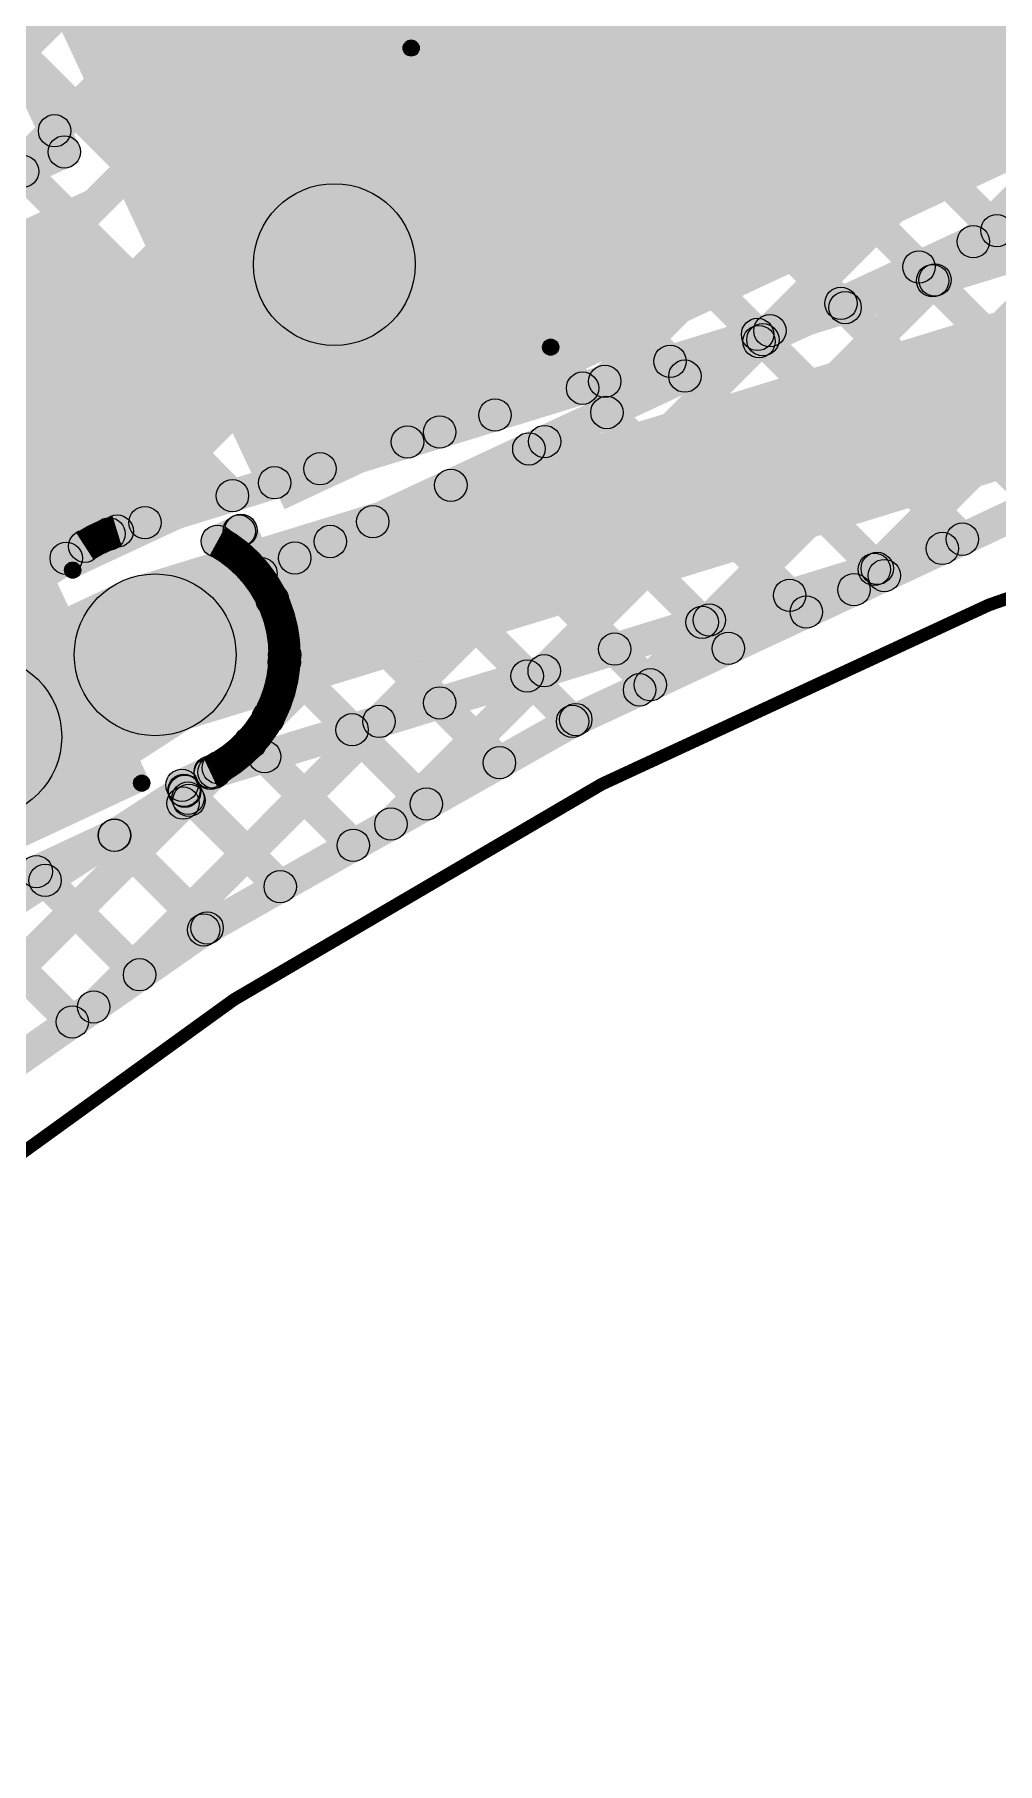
# Model space of a CAD drawing. Header units: millimetres. Extents: x 1.49 to 4.64, y 4.45 to 5.86.
# Drawn here: x 2.258 to 2.555, y 5.042 to 5.577 of the extents above; entities that cross this region are included whole.
import ezdxf

# ---------------------------------------------------------------- set-up
doc = ezdxf.new("R2010")
doc.units = ezdxf.units.MM
doc.header["$MEASUREMENT"] = 0
for name, color, linetype in [('BottomLayer', 5, 'Continuous'), ('Mechanical2', 216, 'Continuous'), ('TopLayer', 1, 'Continuous'), ('TopOverlay', 2, 'Continuous'), ('TopPaste', 8, 'Continuous'), ('TopSolder', 216, 'Continuous'), ('ViaHoleLayer', 16, 'Continuous')]:
    doc.layers.add(name, color=color, linetype=linetype)

# ---------------------------------------------------------------- blocks, each defined once
blk = doc.blocks.new('R__1206_2')
at = {"layer": 'TopLayer'}
for points in [[(-0.08, 0.035), (-0.02, 0.035), (-0.02, -0.035), (-0.08, -0.035)], [(0.02, 0.035), (0.08, 0.035), (0.08, -0.035), (0.02, -0.035)]]:
    blk.add_hatch(color=1, dxfattribs=at).paths.add_polyline_path(points)
at = {"layer": 'TopOverlay'}
h = blk.add_hatch(color=2, dxfattribs=at)
edge = h.paths.add_edge_path()
edge.add_arc((-0.084, 0.039), 0.0025, 0, 360)
h = blk.add_hatch(color=2, dxfattribs=at)
edge = h.paths.add_edge_path()
edge.add_arc((-0.084, 0.039), 0.0025, 0, 360)
for points in [[(-0.0815, -0.039), (-0.0865, -0.039), (-0.0865, 0.039), (-0.0815, 0.039)], [(-0.084, 0.0365), (-0.084, 0.0415), (0.084, 0.0415), (0.084, 0.0365)], [(0.0865, -0.039), (0.0815, -0.039), (0.0815, 0.039), (0.0865, 0.039)], [(-0.084, -0.0415), (-0.084, -0.0365), (0.084, -0.0365), (0.084, -0.0415)]]:
    blk.add_hatch(color=2, dxfattribs=at).paths.add_polyline_path(points)
h = blk.add_hatch(color=2, dxfattribs=at)
edge = h.paths.add_edge_path()
edge.add_arc((0.084, 0.039), 0.0025, 0, 360)
h = blk.add_hatch(color=2, dxfattribs=at)
edge = h.paths.add_edge_path()
edge.add_arc((0.084, 0.039), 0.0025, 0, 360)
h = blk.add_hatch(color=2, dxfattribs=at)
edge = h.paths.add_edge_path()
edge.add_arc((-0.084, -0.039), 0.0025, 0, 360)
h = blk.add_hatch(color=2, dxfattribs=at)
edge = h.paths.add_edge_path()
edge.add_arc((-0.084, -0.039), 0.0025, 0, 360)
h = blk.add_hatch(color=2, dxfattribs=at)
edge = h.paths.add_edge_path()
edge.add_arc((0.084, -0.039), 0.0025, 0, 360)
h = blk.add_hatch(color=2, dxfattribs=at)
edge = h.paths.add_edge_path()
edge.add_arc((0.084, -0.039), 0.0025, 0, 360)
at = {"layer": 'TopPaste'}
for points in [[(-0.08, 0.035), (-0.02, 0.035), (-0.02, -0.035), (-0.08, -0.035)], [(0.02, 0.035), (0.08, 0.035), (0.08, -0.035), (0.02, -0.035)]]:
    blk.add_hatch(color=8, dxfattribs=at).paths.add_polyline_path(points)
at = {"layer": 'TopSolder'}
for points in [[(-0.084, 0.039), (-0.016, 0.039), (-0.016, -0.039), (-0.084, -0.039)], [(0.016, 0.039), (0.084, 0.039), (0.084, -0.039), (0.016, -0.039)]]:
    blk.add_hatch(color=216, dxfattribs=at).paths.add_polyline_path(points)
at = {"layer": 'TopOverlay'}
for centre in [(-0.084, 0.039), (-0.084, 0.039), (0.084, 0.039), (0.084, 0.039), (-0.084, -0.039), (-0.084, -0.039), (0.084, -0.039), (0.084, -0.039)]:
    blk.add_circle(centre, 0.0025, dxfattribs=at)
blk = doc.blocks.new('W_____LED_8')
at = {"layer": 'TopLayer'}
for points in [[(-0.06526, 0.04685), (-0.02195, 0.04685), (-0.02195, -0.04685), (-0.06526, -0.04685)], [(-0.00226, 0.04685), (0.08947, 0.04685), (0.08947, -0.04685), (-0.00226, -0.04685)]]:
    blk.add_hatch(color=1, dxfattribs=at).paths.add_polyline_path(points)
at = {"layer": 'TopOverlay'}
h = blk.add_hatch(color=2, dxfattribs=at)
edge = h.paths.add_edge_path()
edge.add_arc((-0.069, 0.051), 0.0025, 0, 360)
h = blk.add_hatch(color=2, dxfattribs=at)
edge = h.paths.add_edge_path()
edge.add_arc((-0.069, 0.051), 0.0025, 0, 360)
for points in [[(-0.069, 0.0485), (-0.069, 0.0535), (0.094, 0.0535), (0.094, 0.0485)], [(-0.0715, 0.051), (-0.0665, 0.051), (-0.0665, -0.051), (-0.0715, -0.051)], [(0.134, 0.05301), (0.091, 0.05301), (0.091, -0.05299), (0.134, -0.05299)], [(-0.069, -0.0535), (-0.069, -0.0485), (0.094, -0.0485), (0.094, -0.0535)]]:
    blk.add_hatch(color=2, dxfattribs=at).paths.add_polyline_path(points)
h = blk.add_hatch(color=2, dxfattribs=at)
edge = h.paths.add_edge_path()
edge.add_arc((0.094, 0.051), 0.0025, 0, 360)
h = blk.add_hatch(color=2, dxfattribs=at)
edge = h.paths.add_edge_path()
edge.add_arc((-0.069, -0.051), 0.0025, 0, 360)
h = blk.add_hatch(color=2, dxfattribs=at)
edge = h.paths.add_edge_path()
edge.add_arc((-0.069, -0.051), 0.0025, 0, 360)
h = blk.add_hatch(color=2, dxfattribs=at)
edge = h.paths.add_edge_path()
edge.add_arc((0.094, -0.051), 0.0025, 0, 360)
at = {"layer": 'TopPaste'}
for points in [[(-0.06526, 0.04685), (-0.02195, 0.04685), (-0.02195, -0.04685), (-0.06526, -0.04685)], [(-0.00226, 0.04685), (0.08947, 0.04685), (0.08947, -0.04685), (-0.00226, -0.04685)]]:
    blk.add_hatch(color=8, dxfattribs=at).paths.add_polyline_path(points)
at = {"layer": 'TopSolder'}
for points in [[(-0.06926, 0.05085), (-0.01795, 0.05085), (-0.01795, -0.05085), (-0.06926, -0.05085)], [(-0.00626, 0.05085), (0.09347, 0.05085), (0.09347, -0.05085), (-0.00626, -0.05085)]]:
    blk.add_hatch(color=216, dxfattribs=at).paths.add_polyline_path(points)
at = {"layer": 'TopOverlay'}
for centre in [(-0.069, 0.051), (-0.069, 0.051), (0.094, 0.051), (-0.069, -0.051), (-0.069, -0.051), (0.094, -0.051)]:
    blk.add_circle(centre, 0.0025, dxfattribs=at)

msp = doc.modelspace()

# ---------------------------------------------------------------- hatches: boundary and pattern name
at = {"layer": 'BottomLayer'}
for points in [[(2.53954, 5.49732), (2.53247, 5.50439), (2.85432, 5.82624), (2.86139, 5.81917)], [(2.53954, 5.49732), (2.53247, 5.50439), (2.85432, 5.82624), (2.86139, 5.81917)], [(2.48852, 5.48165), (2.48144, 5.48872), (2.81621, 5.82348), (2.82328, 5.81641)], [(2.43749, 5.46598), (2.43042, 5.47305), (2.77121, 5.81384), (2.77828, 5.80677)], [(2.38647, 5.45031), (2.3794, 5.45738), (2.72621, 5.8042), (2.73328, 5.79712)], [(2.33544, 5.43464), (2.32837, 5.44171), (2.68121, 5.79455), (2.68828, 5.78748)], [(2.28429, 5.41884), (2.27722, 5.42591), (2.63621, 5.78491), (2.64329, 5.77784)], [(2.1869, 5.35681), (2.17983, 5.36388), (2.58827, 5.77232), (2.59534, 5.76525)], [(1.51354, 4.7188), (1.50646, 4.72587), (2.53458, 5.75399), (2.54166, 5.74692)], [(2.07034, 5.31096), (2.06327, 5.31803), (2.4809, 5.73566), (2.48797, 5.72859)], [(2.05804, 5.33401), (2.05097, 5.34109), (2.42721, 5.71733), (2.43428, 5.71026)], [(2.39921, 5.70034), (2.40629, 5.70741), (2.59292, 5.52078), (2.58585, 5.51371)], [(2.35747, 5.48163), (2.34329, 5.52958), (2.93291, 5.70397), (2.94709, 5.65603)], [(2.37564, 5.68855), (2.38272, 5.69563), (2.56587, 5.51247), (2.5588, 5.5054)], [(1.51354, 4.82487), (1.50646, 4.83194), (2.36466, 5.69013), (2.37173, 5.68306)], [(2.35207, 5.67677), (2.35914, 5.68384), (2.53882, 5.50417), (2.53175, 5.4971)], [(2.3285, 5.66498), (2.33557, 5.67206), (2.51177, 5.49586), (2.5047, 5.48879)], [(2.30493, 5.6532), (2.312, 5.66027), (2.48472, 5.48755), (2.47765, 5.48048)], [(2.28136, 5.64141), (2.28843, 5.64848), (2.45767, 5.47925), (2.4506, 5.47218)], [(2.25779, 5.62963), (2.26486, 5.6367), (2.43062, 5.47094), (2.42355, 5.46387)], [(2.23458, 5.61749), (2.24165, 5.62456), (2.40357, 5.46263), (2.3965, 5.45556)], [(2.28473, 5.41846), (2.28179, 5.42802), (2.91634, 5.62288), (2.91927, 5.61332)], [(2.21216, 5.60456), (2.21923, 5.61163), (2.37652, 5.45433), (2.36945, 5.44726)], [(2.30234, 5.3611), (2.28766, 5.4089), (2.92266, 5.6039), (2.93734, 5.5561)], [(2.18974, 5.59162), (2.19681, 5.59869), (2.34948, 5.44602), (2.3424, 5.43895)], [(2.16731, 5.57869), (2.17439, 5.58576), (2.32243, 5.43772), (2.31536, 5.43064)], [(2.14489, 5.56575), (2.15197, 5.57282), (2.29538, 5.42941), (2.28831, 5.42234)], [(2.12247, 5.55282), (2.12954, 5.55989), (2.27105, 5.41839), (2.26397, 5.41132)], [(2.05308, 5.2937), (2.02692, 5.3363), (2.3373, 5.52691), (2.36347, 5.4843)], [(2.09087, 5.29447), (2.08544, 5.30287), (2.27053, 5.42277), (2.27597, 5.41438)], [(2.31354, 5.34362), (2.3106, 5.35318), (2.53681, 5.42265), (2.53975, 5.41309)], [(2.42711, 5.36047), (2.42289, 5.36953), (2.53617, 5.4224), (2.5404, 5.41333)], [(2.51453, 5.40159), (2.50746, 5.40866), (2.51374, 5.41495), (2.52081, 5.40788)], [(2.51463, 5.40815), (2.5217, 5.41522), (2.52389, 5.41303), (2.51682, 5.40596)], [(2.12349, 5.24412), (2.09631, 5.28608), (2.28141, 5.40598), (2.30859, 5.36402)], [(2.48758, 5.39984), (2.49465, 5.40692), (2.49978, 5.40178), (2.49271, 5.39471)], [(2.44824, 5.37066), (2.44116, 5.37773), (2.46272, 5.39928), (2.46979, 5.39221)], [(2.46053, 5.39154), (2.4676, 5.39861), (2.47567, 5.39053), (2.4686, 5.38346)], [(2.43348, 5.38323), (2.44055, 5.3903), (2.45157, 5.37928), (2.4445, 5.37221)], [(2.37138, 5.32916), (2.36431, 5.33623), (2.41169, 5.38361), (2.41876, 5.37654)], [(2.37138, 5.32916), (2.36431, 5.33623), (2.41169, 5.38361), (2.41876, 5.37654)], [(2.40643, 5.37493), (2.4135, 5.382), (2.42753, 5.36797), (2.42046, 5.3609)], [(2.37938, 5.36662), (2.38645, 5.37369), (2.40494, 5.3552), (2.39787, 5.34813)], [(2.27952, 5.27266), (2.27245, 5.27973), (2.36067, 5.36794), (2.36774, 5.36087)], [(2.31246, 5.29565), (2.30754, 5.30435), (2.42254, 5.36935), (2.42746, 5.36065)], [(2.35233, 5.35831), (2.3594, 5.36538), (2.38235, 5.34243), (2.37528, 5.33536)], [(2.32528, 5.35001), (2.33235, 5.35708), (2.35977, 5.32967), (2.3527, 5.32259)], [(1.96427, 4.99275), (1.95719, 4.99982), (2.30964, 5.35227), (2.31672, 5.3452)], [(2.14046, 5.23127), (2.13502, 5.23967), (2.30935, 5.35259), (2.31479, 5.3442)], [(2.30036, 5.33957), (2.30744, 5.34664), (2.33718, 5.3169), (2.33011, 5.30983)], [(2.27891, 5.32567), (2.28598, 5.33274), (2.31459, 5.30413), (2.30752, 5.29706)], [(2.25745, 5.31177), (2.26452, 5.31884), (2.29371, 5.28966), (2.28664, 5.28259)], [(2.21287, 5.2259), (2.20713, 5.2341), (2.30713, 5.3041), (2.31287, 5.2959)], [(2.23599, 5.29787), (2.24307, 5.30494), (2.27291, 5.2751), (2.26584, 5.26803)]]:
    msp.add_hatch(color=5, dxfattribs=at).paths.add_polyline_path(points)
h = msp.add_hatch(color=5, dxfattribs=at)
edge = h.paths.add_edge_path()
edge.add_arc((2.35038, 5.50561), 0.025, 0, 360)
h = msp.add_hatch(color=5, dxfattribs=at)
edge = h.paths.add_edge_path()
edge.add_arc((2.35038, 5.50561), 0.025, 0, 360)
h = msp.add_hatch(color=5, dxfattribs=at)
edge = h.paths.add_edge_path()
edge.add_arc((2.53528, 5.50063), 0.005, 0, 360)
h = msp.add_hatch(color=5, dxfattribs=at)
edge = h.paths.add_edge_path()
edge.add_arc((2.536, 5.50085), 0.005, 0, 360)
h = msp.add_hatch(color=5, dxfattribs=at)
edge = h.paths.add_edge_path()
edge.add_arc((2.536, 5.50085), 0.005, 0, 360)
h = msp.add_hatch(color=5, dxfattribs=at)
edge = h.paths.add_edge_path()
edge.add_arc((2.50823, 5.49232), 0.005, 0, 360)
h = msp.add_hatch(color=5, dxfattribs=at)
edge = h.paths.add_edge_path()
edge.add_arc((2.48118, 5.48402), 0.005, 0, 360)
h = msp.add_hatch(color=5, dxfattribs=at)
edge = h.paths.add_edge_path()
edge.add_arc((2.48498, 5.48518), 0.005, 0, 360)
h = msp.add_hatch(color=5, dxfattribs=at)
edge = h.paths.add_edge_path()
edge.add_arc((2.45414, 5.47571), 0.005, 0, 360)
h = msp.add_hatch(color=5, dxfattribs=at)
edge = h.paths.add_edge_path()
edge.add_arc((2.42709, 5.46741), 0.005, 0, 360)
h = msp.add_hatch(color=5, dxfattribs=at)
edge = h.paths.add_edge_path()
edge.add_arc((2.43396, 5.46952), 0.005, 0, 360)
h = msp.add_hatch(color=5, dxfattribs=at)
edge = h.paths.add_edge_path()
edge.add_arc((2.40004, 5.4591), 0.005, 0, 360)
h = msp.add_hatch(color=5, dxfattribs=at)
edge = h.paths.add_edge_path()
edge.add_arc((2.37299, 5.45079), 0.005, 0, 360)
h = msp.add_hatch(color=5, dxfattribs=at)
edge = h.paths.add_edge_path()
edge.add_arc((2.38293, 5.45385), 0.005, 0, 360)
h = msp.add_hatch(color=5, dxfattribs=at)
edge = h.paths.add_edge_path()
edge.add_arc((2.34594, 5.44249), 0.005, 0, 360)
h = msp.add_hatch(color=5, dxfattribs=at)
edge = h.paths.add_edge_path()
edge.add_arc((2.31889, 5.43418), 0.005, 0, 360)
h = msp.add_hatch(color=5, dxfattribs=at)
edge = h.paths.add_edge_path()
edge.add_arc((2.33191, 5.43818), 0.005, 0, 360)
h = msp.add_hatch(color=5, dxfattribs=at)
edge = h.paths.add_edge_path()
edge.add_arc((2.29184, 5.42587), 0.005, 0, 360)
h = msp.add_hatch(color=5, dxfattribs=at)
edge = h.paths.add_edge_path()
edge.add_arc((2.27325, 5.41857), 0.005, 0, 360)
h = msp.add_hatch(color=5, dxfattribs=at)
edge = h.paths.add_edge_path()
edge.add_arc((2.27325, 5.41857), 0.005, 0, 360)
h = msp.add_hatch(color=5, dxfattribs=at)
edge = h.paths.add_edge_path()
edge.add_arc((2.27325, 5.41857), 0.005, 0, 360)
h = msp.add_hatch(color=5, dxfattribs=at)
edge = h.paths.add_edge_path()
edge.add_arc((2.28075, 5.42238), 0.005, 0, 360)
h = msp.add_hatch(color=5, dxfattribs=at)
edge = h.paths.add_edge_path()
edge.add_arc((2.28326, 5.42324), 0.005, 0, 360)
h = msp.add_hatch(color=5, dxfattribs=at)
edge = h.paths.add_edge_path()
edge.add_arc((2.28326, 5.42324), 0.005, 0, 360)
h = msp.add_hatch(color=5, dxfattribs=at)
edge = h.paths.add_edge_path()
edge.add_arc((2.28326, 5.42324), 0.005, 0, 360)
h = msp.add_hatch(color=5, dxfattribs=at)
edge = h.paths.add_edge_path()
edge.add_arc((2.26751, 5.41485), 0.005, 0, 360)
h = msp.add_hatch(color=5, dxfattribs=at)
edge = h.paths.add_edge_path()
edge.add_arc((2.53828, 5.41787), 0.005, 0, 360)
h = msp.add_hatch(color=5, dxfattribs=at)
edge = h.paths.add_edge_path()
edge.add_arc((2.53828, 5.41787), 0.005, 0, 360)
h = msp.add_hatch(color=5, dxfattribs=at)
edge = h.paths.add_edge_path()
edge.add_arc((2.51728, 5.41141), 0.005, 0, 360)
h = msp.add_hatch(color=5, dxfattribs=at)
edge = h.paths.add_edge_path()
edge.add_arc((2.51816, 5.41169), 0.005, 0, 360)
h = msp.add_hatch(color=5, dxfattribs=at)
edge = h.paths.add_edge_path()
edge.add_arc((2.52035, 5.4095), 0.005, 0, 360)
h = msp.add_hatch(color=5, dxfattribs=at)
edge = h.paths.add_edge_path()
edge.add_arc((2.295, 5.385), 0.025, 0, 360)
h = msp.add_hatch(color=5, dxfattribs=at)
edge = h.paths.add_edge_path()
edge.add_arc((2.295, 5.385), 0.025, 0, 360)
h = msp.add_hatch(color=5, dxfattribs=at)
edge = h.paths.add_edge_path()
edge.add_arc((2.49111, 5.40338), 0.005, 0, 360)
h = msp.add_hatch(color=5, dxfattribs=at)
edge = h.paths.add_edge_path()
edge.add_arc((2.51099, 5.40513), 0.005, 0, 360)
h = msp.add_hatch(color=5, dxfattribs=at)
edge = h.paths.add_edge_path()
edge.add_arc((2.49625, 5.39825), 0.005, 0, 360)
h = msp.add_hatch(color=5, dxfattribs=at)
edge = h.paths.add_edge_path()
edge.add_arc((2.295, 5.385), 0.01181, 0, 360)
h = msp.add_hatch(color=5, dxfattribs=at)
edge = h.paths.add_edge_path()
edge.add_arc((2.46406, 5.39507), 0.005, 0, 360)
h = msp.add_hatch(color=5, dxfattribs=at)
edge = h.paths.add_edge_path()
edge.add_arc((2.46625, 5.39575), 0.005, 0, 360)
h = msp.add_hatch(color=5, dxfattribs=at)
edge = h.paths.add_edge_path()
edge.add_arc((2.43701, 5.38677), 0.005, 0, 360)
h = msp.add_hatch(color=5, dxfattribs=at)
edge = h.paths.add_edge_path()
edge.add_arc((2.47214, 5.387), 0.005, 0, 360)
h = msp.add_hatch(color=5, dxfattribs=at)
edge = h.paths.add_edge_path()
edge.add_arc((2.40997, 5.37846), 0.005, 0, 360)
h = msp.add_hatch(color=5, dxfattribs=at)
edge = h.paths.add_edge_path()
edge.add_arc((2.41523, 5.38008), 0.005, 0, 360)
h = msp.add_hatch(color=5, dxfattribs=at)
edge = h.paths.add_edge_path()
edge.add_arc((2.41523, 5.38008), 0.005, 0, 360)
h = msp.add_hatch(color=5, dxfattribs=at)
edge = h.paths.add_edge_path()
edge.add_arc((2.44803, 5.37575), 0.005, 0, 360)
h = msp.add_hatch(color=5, dxfattribs=at)
edge = h.paths.add_edge_path()
edge.add_arc((2.38292, 5.37015), 0.005, 0, 360)
h = msp.add_hatch(color=5, dxfattribs=at)
edge = h.paths.add_edge_path()
edge.add_arc((2.4447, 5.37419), 0.005, 0, 360)
h = msp.add_hatch(color=5, dxfattribs=at)
edge = h.paths.add_edge_path()
edge.add_arc((2.425, 5.365), 0.005, 0, 360)
h = msp.add_hatch(color=5, dxfattribs=at)
edge = h.paths.add_edge_path()
edge.add_arc((2.425, 5.365), 0.005, 0, 360)
h = msp.add_hatch(color=5, dxfattribs=at)
edge = h.paths.add_edge_path()
edge.add_arc((2.35587, 5.36185), 0.005, 0, 360)
h = msp.add_hatch(color=5, dxfattribs=at)
edge = h.paths.add_edge_path()
edge.add_arc((2.3642, 5.36441), 0.005, 0, 360)
h = msp.add_hatch(color=5, dxfattribs=at)
edge = h.paths.add_edge_path()
edge.add_arc((2.42399, 5.36443), 0.005, 0, 360)
h = msp.add_hatch(color=5, dxfattribs=at)
edge = h.paths.add_edge_path()
edge.add_arc((2.31318, 5.34874), 0.005, 0, 360)
h = msp.add_hatch(color=5, dxfattribs=at)
edge = h.paths.add_edge_path()
edge.add_arc((2.32882, 5.35354), 0.005, 0, 360)
h = msp.add_hatch(color=5, dxfattribs=at)
edge = h.paths.add_edge_path()
edge.add_arc((2.40141, 5.35166), 0.005, 0, 360)
h = msp.add_hatch(color=5, dxfattribs=at)
edge = h.paths.add_edge_path()
edge.add_arc((2.31207, 5.3484), 0.005, 0, 360)
h = msp.add_hatch(color=5, dxfattribs=at)
edge = h.paths.add_edge_path()
edge.add_arc((2.31207, 5.3484), 0.005, 0, 360)
h = msp.add_hatch(color=5, dxfattribs=at)
edge = h.paths.add_edge_path()
edge.add_arc((2.3039, 5.34311), 0.005, 0, 360)
h = msp.add_hatch(color=5, dxfattribs=at)
edge = h.paths.add_edge_path()
edge.add_arc((2.37882, 5.3389), 0.005, 0, 360)
h = msp.add_hatch(color=5, dxfattribs=at)
edge = h.paths.add_edge_path()
edge.add_arc((2.36785, 5.3327), 0.005, 0, 360)
h = msp.add_hatch(color=5, dxfattribs=at)
edge = h.paths.add_edge_path()
edge.add_arc((2.36785, 5.3327), 0.005, 0, 360)
h = msp.add_hatch(color=5, dxfattribs=at)
edge = h.paths.add_edge_path()
edge.add_arc((2.28244, 5.32921), 0.005, 0, 360)
h = msp.add_hatch(color=5, dxfattribs=at)
edge = h.paths.add_edge_path()
edge.add_arc((2.35623, 5.32613), 0.005, 0, 360)
h = msp.add_hatch(color=5, dxfattribs=at)
edge = h.paths.add_edge_path()
edge.add_arc((2.26099, 5.31531), 0.005, 0, 360)
h = msp.add_hatch(color=5, dxfattribs=at)
edge = h.paths.add_edge_path()
edge.add_arc((2.33364, 5.31336), 0.005, 0, 360)
h = msp.add_hatch(color=5, dxfattribs=at)
edge = h.paths.add_edge_path()
edge.add_arc((2.31105, 5.3006), 0.005, 0, 360)
h = msp.add_hatch(color=5, dxfattribs=at)
edge = h.paths.add_edge_path()
edge.add_arc((2.31, 5.3), 0.005, 0, 360)
h = msp.add_hatch(color=5, dxfattribs=at)
edge = h.paths.add_edge_path()
edge.add_arc((2.31, 5.3), 0.005, 0, 360)
h = msp.add_hatch(color=5, dxfattribs=at)
edge = h.paths.add_edge_path()
edge.add_arc((2.29017, 5.28612), 0.005, 0, 360)
h = msp.add_hatch(color=5, dxfattribs=at)
edge = h.paths.add_edge_path()
edge.add_arc((2.27599, 5.27619), 0.005, 0, 360)
h = msp.add_hatch(color=5, dxfattribs=at)
edge = h.paths.add_edge_path()
edge.add_arc((2.26938, 5.27156), 0.005, 0, 360)
at = {"layer": 'TopLayer'}
for points in [[(2.335, 5.43), (2.64351, 5.57386), (2.5706, 5.73022), (2.26209, 5.58636)], [(2.23762, 5.59151), (2.24668, 5.59573), (2.27148, 5.54255), (2.26242, 5.53833)], [(2.32986, 5.40553), (2.32563, 5.4146), (2.63644, 5.55953), (2.64067, 5.55047)], [(2.51453, 5.40159), (2.50746, 5.40866), (2.65733, 5.55854), (2.6644, 5.55146)], [(2.25258, 5.52855), (2.24551, 5.53562), (2.26038, 5.55049), (2.26745, 5.54342)], [(2.44824, 5.37066), (2.44116, 5.37773), (2.61057, 5.54713), (2.61764, 5.54006)], [(2.13162, 5.47182), (2.12739, 5.48088), (2.26484, 5.54497), (2.26906, 5.53591)], [(2.19003, 5.38204), (2.30967, 5.43782), (2.26907, 5.52488), (2.14944, 5.46909)], [(2.55162, 5.51257), (2.55869, 5.51965), (2.6251, 5.45324), (2.61803, 5.44616)], [(2.37138, 5.32916), (2.36431, 5.33623), (2.54432, 5.51624), (2.55139, 5.50917)], [(2.37138, 5.32916), (2.36431, 5.33623), (2.54432, 5.51624), (2.55139, 5.50917)], [(2.52751, 5.50133), (2.53458, 5.5084), (2.59823, 5.44475), (2.59116, 5.43768)], [(2.5034, 5.49009), (2.51047, 5.49716), (2.5721, 5.43553), (2.56503, 5.42846)], [(2.27952, 5.27266), (2.27245, 5.27973), (2.47807, 5.48535), (2.48515, 5.47828)], [(2.47929, 5.47884), (2.48636, 5.48592), (2.54799, 5.42428), (2.54092, 5.41721)], [(2.45518, 5.4676), (2.46225, 5.47467), (2.52389, 5.41303), (2.51682, 5.40596)], [(2.43106, 5.45636), (2.43814, 5.46343), (2.49978, 5.40178), (2.49271, 5.39471)], [(2.33344, 5.36193), (2.32637, 5.369), (2.41183, 5.45446), (2.4189, 5.44739)], [(2.40695, 5.44511), (2.41402, 5.45218), (2.47567, 5.39053), (2.4686, 5.38346)], [(2.38284, 5.43387), (2.38991, 5.44094), (2.45157, 5.37928), (2.4445, 5.37221)], [(2.42711, 5.36047), (2.42289, 5.36953), (2.57289, 5.43953), (2.57711, 5.43047)], [(2.35873, 5.42263), (2.3658, 5.4297), (2.42753, 5.36797), (2.42046, 5.3609)], [(2.31634, 5.41554), (2.31212, 5.42461), (2.31886, 5.42775), (2.32309, 5.41869)], [(2.31697, 5.42135), (2.32603, 5.42558), (2.33228, 5.41218), (2.32321, 5.40795)], [(2.3347, 5.39855), (2.32763, 5.40562), (2.34558, 5.42357), (2.35265, 5.4165)], [(2.33462, 5.41138), (2.34169, 5.41845), (2.40494, 5.3552), (2.39787, 5.34813)], [(2.25176, 5.33706), (2.2305, 5.38231), (2.28437, 5.40763), (2.30563, 5.36237)], [(2.3314, 5.37924), (2.33847, 5.38631), (2.38235, 5.34243), (2.37528, 5.33536)], [(2.31246, 5.29565), (2.30754, 5.30435), (2.42254, 5.36935), (2.42746, 5.36065)], [(2.3209, 5.35439), (2.32798, 5.36146), (2.35977, 5.32967), (2.3527, 5.32259)], [(2.30868, 5.33717), (2.30161, 5.34424), (2.311, 5.35363), (2.31807, 5.34656)], [(2.30541, 5.34017), (2.30116, 5.34922), (2.30989, 5.35332), (2.31414, 5.34427)], [(2.21695, 5.29324), (2.21272, 5.3023), (2.30335, 5.34456), (2.30758, 5.3355)], [(2.29876, 5.34259), (2.30782, 5.34681), (2.31, 5.34214), (2.30093, 5.33792)], [(2.30061, 5.33933), (2.30768, 5.3464), (2.33718, 5.3169), (2.33011, 5.30983)], [(1.7431, 4.77158), (1.73602, 4.77865), (2.30007, 5.3427), (2.30714, 5.33563)], [(2.27885, 5.32573), (2.28592, 5.3328), (2.31459, 5.30413), (2.30752, 5.29706)], [(2.25473, 5.31449), (2.26181, 5.32156), (2.29371, 5.28966), (2.28664, 5.28259)], [(2.23062, 5.30325), (2.23769, 5.31032), (2.27291, 5.2751), (2.26584, 5.26803)], [(2.21287, 5.2259), (2.20713, 5.2341), (2.30713, 5.3041), (2.31287, 5.2959)]]:
    msp.add_hatch(color=1, dxfattribs=at).paths.add_polyline_path(points)
h = msp.add_hatch(color=1, dxfattribs=at)
edge = h.paths.add_edge_path()
edge.add_arc((2.26391, 5.54696), 0.005, 0, 360)
h = msp.add_hatch(color=1, dxfattribs=at)
edge = h.paths.add_edge_path()
edge.add_arc((2.26695, 5.54044), 0.005, 0, 360)
h = msp.add_hatch(color=1, dxfattribs=at)
edge = h.paths.add_edge_path()
edge.add_arc((2.26695, 5.54044), 0.005, 0, 360)
h = msp.add_hatch(color=1, dxfattribs=at)
edge = h.paths.add_edge_path()
edge.add_arc((2.25402, 5.53441), 0.005, 0, 360)
h = msp.add_hatch(color=1, dxfattribs=at)
edge = h.paths.add_edge_path()
edge.add_arc((2.55516, 5.51611), 0.005, 0, 360)
h = msp.add_hatch(color=1, dxfattribs=at)
edge = h.paths.add_edge_path()
edge.add_arc((2.54786, 5.51271), 0.005, 0, 360)
h = msp.add_hatch(color=1, dxfattribs=at)
edge = h.paths.add_edge_path()
edge.add_arc((2.54786, 5.51271), 0.005, 0, 360)
h = msp.add_hatch(color=1, dxfattribs=at)
edge = h.paths.add_edge_path()
edge.add_arc((2.53105, 5.50487), 0.005, 0, 360)
h = msp.add_hatch(color=1, dxfattribs=at)
edge = h.paths.add_edge_path()
edge.add_arc((2.50694, 5.49362), 0.005, 0, 360)
h = msp.add_hatch(color=1, dxfattribs=at)
edge = h.paths.add_edge_path()
edge.add_arc((2.48282, 5.48238), 0.005, 0, 360)
h = msp.add_hatch(color=1, dxfattribs=at)
edge = h.paths.add_edge_path()
edge.add_arc((2.48161, 5.48181), 0.005, 0, 360)
h = msp.add_hatch(color=1, dxfattribs=at)
edge = h.paths.add_edge_path()
edge.add_arc((2.45871, 5.47114), 0.005, 0, 360)
h = msp.add_hatch(color=1, dxfattribs=at)
edge = h.paths.add_edge_path()
edge.add_arc((2.4346, 5.45989), 0.005, 0, 360)
h = msp.add_hatch(color=1, dxfattribs=at)
edge = h.paths.add_edge_path()
edge.add_arc((2.41536, 5.45092), 0.005, 0, 360)
h = msp.add_hatch(color=1, dxfattribs=at)
edge = h.paths.add_edge_path()
edge.add_arc((2.41049, 5.44865), 0.005, 0, 360)
h = msp.add_hatch(color=1, dxfattribs=at)
edge = h.paths.add_edge_path()
edge.add_arc((2.38638, 5.43741), 0.005, 0, 360)
h = msp.add_hatch(color=1, dxfattribs=at)
edge = h.paths.add_edge_path()
edge.add_arc((2.3215, 5.42346), 0.005, 0, 360)
h = msp.add_hatch(color=1, dxfattribs=at)
edge = h.paths.add_edge_path()
edge.add_arc((2.36226, 5.42616), 0.005, 0, 360)
h = msp.add_hatch(color=1, dxfattribs=at)
edge = h.paths.add_edge_path()
edge.add_arc((2.31423, 5.42008), 0.005, 0, 360)
h = msp.add_hatch(color=1, dxfattribs=at)
edge = h.paths.add_edge_path()
edge.add_arc((2.31423, 5.42008), 0.005, 0, 360)
h = msp.add_hatch(color=1, dxfattribs=at)
edge = h.paths.add_edge_path()
edge.add_arc((2.32098, 5.42322), 0.005, 0, 360)
h = msp.add_hatch(color=1, dxfattribs=at)
edge = h.paths.add_edge_path()
edge.add_arc((2.34912, 5.42003), 0.005, 0, 360)
h = msp.add_hatch(color=1, dxfattribs=at)
edge = h.paths.add_edge_path()
edge.add_arc((2.54446, 5.42075), 0.005, 0, 360)
h = msp.add_hatch(color=1, dxfattribs=at)
edge = h.paths.add_edge_path()
edge.add_arc((2.33815, 5.41492), 0.005, 0, 360)
h = msp.add_hatch(color=1, dxfattribs=at)
edge = h.paths.add_edge_path()
edge.add_arc((2.32775, 5.41007), 0.005, 0, 360)
h = msp.add_hatch(color=1, dxfattribs=at)
edge = h.paths.add_edge_path()
edge.add_arc((2.32775, 5.41007), 0.005, 0, 360)
h = msp.add_hatch(color=1, dxfattribs=at)
edge = h.paths.add_edge_path()
edge.add_arc((2.52035, 5.4095), 0.005, 0, 360)
h = msp.add_hatch(color=1, dxfattribs=at)
edge = h.paths.add_edge_path()
edge.add_arc((2.295, 5.385), 0.025, 0, 360)
h = msp.add_hatch(color=1, dxfattribs=at)
edge = h.paths.add_edge_path()
edge.add_arc((2.33117, 5.40208), 0.005, 0, 360)
h = msp.add_hatch(color=1, dxfattribs=at)
edge = h.paths.add_edge_path()
edge.add_arc((2.51099, 5.40513), 0.005, 0, 360)
h = msp.add_hatch(color=1, dxfattribs=at)
edge = h.paths.add_edge_path()
edge.add_arc((2.49625, 5.39825), 0.005, 0, 360)
h = msp.add_hatch(color=1, dxfattribs=at)
edge = h.paths.add_edge_path()
edge.add_arc((2.295, 5.385), 0.01181, 0, 360)
h = msp.add_hatch(color=1, dxfattribs=at)
edge = h.paths.add_edge_path()
edge.add_arc((2.47214, 5.387), 0.005, 0, 360)
h = msp.add_hatch(color=1, dxfattribs=at)
edge = h.paths.add_edge_path()
edge.add_arc((2.33494, 5.38278), 0.005, 0, 360)
h = msp.add_hatch(color=1, dxfattribs=at)
edge = h.paths.add_edge_path()
edge.add_arc((2.335, 5.385), 0.005, 0, 360)
h = msp.add_hatch(color=1, dxfattribs=at)
edge = h.paths.add_edge_path()
edge.add_arc((2.335, 5.385), 0.005, 0, 360)
h = msp.add_hatch(color=1, dxfattribs=at)
edge = h.paths.add_edge_path()
edge.add_arc((2.24113, 5.35968), 0.025, 0, 360)
h = msp.add_hatch(color=1, dxfattribs=at)
edge = h.paths.add_edge_path()
edge.add_arc((2.44803, 5.37575), 0.005, 0, 360)
h = msp.add_hatch(color=1, dxfattribs=at)
edge = h.paths.add_edge_path()
edge.add_arc((2.4447, 5.37419), 0.005, 0, 360)
h = msp.add_hatch(color=1, dxfattribs=at)
edge = h.paths.add_edge_path()
edge.add_arc((2.3299, 5.36546), 0.005, 0, 360)
h = msp.add_hatch(color=1, dxfattribs=at)
edge = h.paths.add_edge_path()
edge.add_arc((2.425, 5.365), 0.005, 0, 360)
h = msp.add_hatch(color=1, dxfattribs=at)
edge = h.paths.add_edge_path()
edge.add_arc((2.425, 5.365), 0.005, 0, 360)
h = msp.add_hatch(color=1, dxfattribs=at)
edge = h.paths.add_edge_path()
edge.add_arc((2.42399, 5.36443), 0.005, 0, 360)
h = msp.add_hatch(color=1, dxfattribs=at)
edge = h.paths.add_edge_path()
edge.add_arc((2.32444, 5.35792), 0.005, 0, 360)
h = msp.add_hatch(color=1, dxfattribs=at)
edge = h.paths.add_edge_path()
edge.add_arc((2.31201, 5.3488), 0.005, 0, 360)
h = msp.add_hatch(color=1, dxfattribs=at)
edge = h.paths.add_edge_path()
edge.add_arc((2.31201, 5.3488), 0.005, 0, 360)
h = msp.add_hatch(color=1, dxfattribs=at)
edge = h.paths.add_edge_path()
edge.add_arc((2.31454, 5.3501), 0.005, 0, 360)
h = msp.add_hatch(color=1, dxfattribs=at)
edge = h.paths.add_edge_path()
edge.add_arc((2.40141, 5.35166), 0.005, 0, 360)
h = msp.add_hatch(color=1, dxfattribs=at)
edge = h.paths.add_edge_path()
edge.add_arc((2.30329, 5.3447), 0.005, 0, 360)
h = msp.add_hatch(color=1, dxfattribs=at)
edge = h.paths.add_edge_path()
edge.add_arc((2.30329, 5.3447), 0.005, 0, 360)
h = msp.add_hatch(color=1, dxfattribs=at)
edge = h.paths.add_edge_path()
edge.add_arc((2.30361, 5.33917), 0.005, 0, 360)
h = msp.add_hatch(color=1, dxfattribs=at)
edge = h.paths.add_edge_path()
edge.add_arc((2.30415, 5.34286), 0.005, 0, 360)
h = msp.add_hatch(color=1, dxfattribs=at)
edge = h.paths.add_edge_path()
edge.add_arc((2.30515, 5.34071), 0.005, 0, 360)
h = msp.add_hatch(color=1, dxfattribs=at)
edge = h.paths.add_edge_path()
edge.add_arc((2.30546, 5.34003), 0.005, 0, 360)
h = msp.add_hatch(color=1, dxfattribs=at)
edge = h.paths.add_edge_path()
edge.add_arc((2.30546, 5.34003), 0.005, 0, 360)
h = msp.add_hatch(color=1, dxfattribs=at)
edge = h.paths.add_edge_path()
edge.add_arc((2.37882, 5.3389), 0.005, 0, 360)
h = msp.add_hatch(color=1, dxfattribs=at)
edge = h.paths.add_edge_path()
edge.add_arc((2.36785, 5.3327), 0.005, 0, 360)
h = msp.add_hatch(color=1, dxfattribs=at)
edge = h.paths.add_edge_path()
edge.add_arc((2.36785, 5.3327), 0.005, 0, 360)
h = msp.add_hatch(color=1, dxfattribs=at)
edge = h.paths.add_edge_path()
edge.add_arc((2.28238, 5.32927), 0.005, 0, 360)
h = msp.add_hatch(color=1, dxfattribs=at)
edge = h.paths.add_edge_path()
edge.add_arc((2.35623, 5.32613), 0.005, 0, 360)
h = msp.add_hatch(color=1, dxfattribs=at)
edge = h.paths.add_edge_path()
edge.add_arc((2.25827, 5.31802), 0.005, 0, 360)
h = msp.add_hatch(color=1, dxfattribs=at)
edge = h.paths.add_edge_path()
edge.add_arc((2.33364, 5.31336), 0.005, 0, 360)
h = msp.add_hatch(color=1, dxfattribs=at)
edge = h.paths.add_edge_path()
edge.add_arc((2.31105, 5.3006), 0.005, 0, 360)
h = msp.add_hatch(color=1, dxfattribs=at)
edge = h.paths.add_edge_path()
edge.add_arc((2.31, 5.3), 0.005, 0, 360)
h = msp.add_hatch(color=1, dxfattribs=at)
edge = h.paths.add_edge_path()
edge.add_arc((2.31, 5.3), 0.005, 0, 360)
h = msp.add_hatch(color=1, dxfattribs=at)
edge = h.paths.add_edge_path()
edge.add_arc((2.29017, 5.28612), 0.005, 0, 360)
h = msp.add_hatch(color=1, dxfattribs=at)
edge = h.paths.add_edge_path()
edge.add_arc((2.27599, 5.27619), 0.005, 0, 360)
h = msp.add_hatch(color=1, dxfattribs=at)
edge = h.paths.add_edge_path()
edge.add_arc((2.26938, 5.27156), 0.005, 0, 360)
at = {"layer": 'ViaHoleLayer'}
h = msp.add_hatch(color=16, dxfattribs=at)
edge = h.paths.add_edge_path()
edge.add_arc((2.295, 5.385), 0.00591, 0, 360)

# ---------------------------------------------------------------- linework, layer by layer
at = {"layer": 'BottomLayer', "const_width": 0.01}
msp.add_lwpolyline([(2.27325, 5.41857, -0.069326), (2.28326, 5.42324)], format="xyb", dxfattribs=at)
msp.add_lwpolyline([(2.27325, 5.41857, -0.069326), (2.28326, 5.42324)], format="xyb", dxfattribs=at)
at = {"layer": 'BottomLayer'}
for centre, radius in [((2.35038, 5.50561), 0.025), ((2.35038, 5.50561), 0.025), ((2.53528, 5.50063), 0.005), ((2.536, 5.50085), 0.005), ((2.536, 5.50085), 0.005), ((2.50823, 5.49232), 0.005), ((2.48118, 5.48402), 0.005), ((2.48498, 5.48518), 0.005), ((2.45414, 5.47571), 0.005), ((2.42709, 5.46741), 0.005), ((2.43396, 5.46952), 0.005), ((2.40004, 5.4591), 0.005), ((2.37299, 5.45079), 0.005), ((2.38293, 5.45385), 0.005), ((2.34594, 5.44249), 0.005), ((2.31889, 5.43418), 0.005), ((2.33191, 5.43818), 0.005), ((2.29184, 5.42587), 0.005), ((2.27325, 5.41857), 0.005), ((2.27325, 5.41857), 0.005), ((2.27325, 5.41857), 0.005), ((2.28075, 5.42238), 0.005), ((2.28326, 5.42324), 0.005), ((2.28326, 5.42324), 0.005), ((2.28326, 5.42324), 0.005), ((2.26751, 5.41485), 0.005), ((2.53828, 5.41787), 0.005), ((2.53828, 5.41787), 0.005), ((2.51728, 5.41141), 0.005), ((2.51816, 5.41169), 0.005), ((2.52035, 5.4095), 0.005), ((2.295, 5.385), 0.025), ((2.295, 5.385), 0.025), ((2.49111, 5.40338), 0.005), ((2.51099, 5.40513), 0.005), ((2.49625, 5.39825), 0.005), ((2.46406, 5.39507), 0.005), ((2.46625, 5.39575), 0.005), ((2.43701, 5.38677), 0.005), ((2.47214, 5.387), 0.005), ((2.40997, 5.37846), 0.005), ((2.41523, 5.38008), 0.005), ((2.41523, 5.38008), 0.005), ((2.44803, 5.37575), 0.005), ((2.38292, 5.37015), 0.005), ((2.4447, 5.37419), 0.005), ((2.425, 5.365), 0.005), ((2.425, 5.365), 0.005), ((2.35587, 5.36185), 0.005), ((2.3642, 5.36441), 0.005), ((2.42399, 5.36443), 0.005), ((2.31318, 5.34874), 0.005), ((2.32882, 5.35354), 0.005), ((2.40141, 5.35166), 0.005), ((2.31207, 5.3484), 0.005), ((2.31207, 5.3484), 0.005), ((2.3039, 5.34311), 0.005), ((2.37882, 5.3389), 0.005), ((2.36785, 5.3327), 0.005), ((2.36785, 5.3327), 0.005), ((2.28244, 5.32921), 0.005), ((2.35623, 5.32613), 0.005), ((2.26099, 5.31531), 0.005), ((2.33364, 5.31336), 0.005), ((2.31105, 5.3006), 0.005), ((2.31, 5.3), 0.005), ((2.31, 5.3), 0.005), ((2.29017, 5.28612), 0.005), ((2.27599, 5.27619), 0.005), ((2.26938, 5.27156), 0.005)]:
    msp.add_circle(centre, radius, dxfattribs=at)
at = {"layer": 'Mechanical2', "const_width": 0.00394}
for points in [[(1.49178, 4.82969, -0.650988), (4.64195, 4.82969)], [(1.94352, 4.91352, -0.522724), (4.19021, 4.91352)]]:
    msp.add_lwpolyline(points, format="xyb", dxfattribs=at)
at = {"layer": 'TopLayer', "const_width": 0.01}
for points in [[(2.31423, 5.42008, -0.27389), (2.335, 5.385)], [(2.335, 5.385, -0.290664), (2.31201, 5.3488)]]:
    msp.add_lwpolyline(points, format="xyb", dxfattribs=at)
at = {"layer": 'TopLayer'}
for centre, radius in [((2.26391, 5.54696), 0.005), ((2.26695, 5.54044), 0.005), ((2.26695, 5.54044), 0.005), ((2.25402, 5.53441), 0.005), ((2.55516, 5.51611), 0.005), ((2.54786, 5.51271), 0.005), ((2.54786, 5.51271), 0.005), ((2.53105, 5.50487), 0.005), ((2.50694, 5.49362), 0.005), ((2.48282, 5.48238), 0.005), ((2.48161, 5.48181), 0.005), ((2.45871, 5.47114), 0.005), ((2.4346, 5.45989), 0.005), ((2.41536, 5.45092), 0.005), ((2.41049, 5.44865), 0.005), ((2.38638, 5.43741), 0.005), ((2.3215, 5.42346), 0.005), ((2.36226, 5.42616), 0.005), ((2.31423, 5.42008), 0.005), ((2.31423, 5.42008), 0.005), ((2.32098, 5.42322), 0.005), ((2.34912, 5.42003), 0.005), ((2.54446, 5.42075), 0.005), ((2.33815, 5.41492), 0.005), ((2.32775, 5.41007), 0.005), ((2.32775, 5.41007), 0.005), ((2.52035, 5.4095), 0.005), ((2.295, 5.385), 0.025), ((2.33117, 5.40208), 0.005), ((2.51099, 5.40513), 0.005), ((2.49625, 5.39825), 0.005), ((2.47214, 5.387), 0.005), ((2.33494, 5.38278), 0.005), ((2.335, 5.385), 0.005), ((2.335, 5.385), 0.005), ((2.24113, 5.35968), 0.025), ((2.44803, 5.37575), 0.005), ((2.4447, 5.37419), 0.005), ((2.3299, 5.36546), 0.005), ((2.425, 5.365), 0.005), ((2.425, 5.365), 0.005), ((2.42399, 5.36443), 0.005), ((2.32444, 5.35792), 0.005), ((2.31201, 5.3488), 0.005), ((2.31201, 5.3488), 0.005), ((2.31454, 5.3501), 0.005), ((2.40141, 5.35166), 0.005), ((2.30329, 5.3447), 0.005), ((2.30329, 5.3447), 0.005), ((2.30361, 5.33917), 0.005), ((2.30415, 5.34286), 0.005), ((2.30515, 5.34071), 0.005), ((2.30546, 5.34003), 0.005), ((2.30546, 5.34003), 0.005), ((2.37882, 5.3389), 0.005), ((2.36785, 5.3327), 0.005), ((2.36785, 5.3327), 0.005), ((2.28238, 5.32927), 0.005), ((2.35623, 5.32613), 0.005), ((2.25827, 5.31802), 0.005), ((2.33364, 5.31336), 0.005), ((2.31105, 5.3006), 0.005), ((2.31, 5.3), 0.005), ((2.31, 5.3), 0.005), ((2.29017, 5.28612), 0.005), ((2.27599, 5.27619), 0.005), ((2.26938, 5.27156), 0.005)]:
    msp.add_circle(centre, radius, dxfattribs=at)

# ---------------------------------------------------------------- block references
for name, p, rotation in [('W_____LED_8', (2.31048, 5.48657), 25), ('R__1206_2', (2.22, 5.405), 295.0000000000001)]:
    msp.add_blockref(name, p, dxfattribs=dict(rotation=rotation))

doc.saveas('drawing.dxf')
